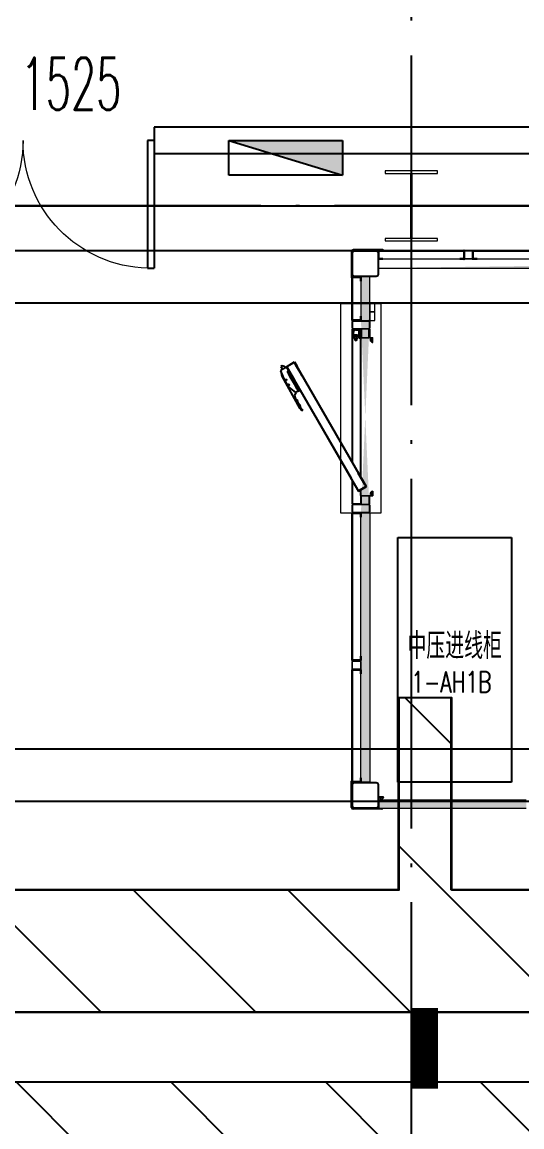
# Model space of a CAD drawing. Extents: x 758840 to 1108724, y -102573 to 143521.
# Drawn here: x 809508 to 812365, y 68672 to 74989 of the extents above; entities that cross this region are included whole.
import ezdxf
from ezdxf.xclip import XClip

# ---------------------------------------------------------------- set-up
doc = ezdxf.new("R2010")
doc.units = 0
doc.header["$LTSCALE"] = 1000
doc.header["$MEASUREMENT"] = 0
doc.linetypes.add('CENTER', pattern=[2, 1.25, -0.25, 0.25, -0.25])
doc.linetypes.add('DOTE', pattern=[2.42, 2, -0.2, 0.02, -0.2])
for name, color, linetype in [('02电气-设备', 255, 'Continuous'), ('02电气-设备基础', 252, 'Continuous'), ('DOOR_FIRE', 4, 'Continuous'), ('DOOR_FIRE_TEXT', 7, 'Continuous'), ('DOTE', 8, 'DOTE'), ('EQUIP_消火栓', 7, 'Continuous'), ('HATCH', 4, 'Continuous'), ('LWIRE', 1, 'Continuous'), ('WALL-MOVE', 6, 'Continuous'), ('电缆沟', 2, 'Continuous'), ('空调标注', 3, 'Continuous'), ('钢盖板', 6, 'Continuous')]:
    doc.layers.add(name, color=color, linetype=linetype)
doc.layers.add('细实线', color=3, linetype='Continuous', lineweight=5)
doc.layers.add('钢柱', color=51, linetype='Continuous', lineweight=13)
doc.styles.add('_TCH_WINDOW', font='SIMPLEX.shx', dxfattribs={"width": 0.8, "height": 3.5, "bigfont": 'GBCBIG.shx'})
doc.styles.get("Standard").update_dxf_attribs({"font": 'gbenor.shx', "bigfont": 'gbcbig.shx'})
doc.styles.add('电气文字', font='txtd.shx', dxfattribs={"width": 0.8, "height": 3.5, "bigfont": 'HZTXT.shx'})
pattern_1 = [(315, (-6392441.697, 4851832.686), (28.28427125, 28.28427125), [4.0142, -35.9858]), (315, (-6392462.887, 4851811.496), (28.28427125, 28.28427125), [4.0142, -35.9858]), (135, (-6392429.262, 4851806.734), (-28.28427125, -28.28427125), [4.0142, -35.9858]), (135, (-6392436.936, 4851799.06), (-28.28427125, -28.28427125), [4.0142, -35.9858]), (225, (-6392414.405, 4851812.5), (28.28427125, -28.28427125), [40.0194, 0.0194]), (180, (-6392423.72, 4851806.025), (-28.2842, 28.2842), [3.4144, -53.1542]), (161.56505, (-6392398.85, 4851834.31), (-28.284169758, 28.28429741), [2.244, -87.1988]), (161.56505, (-6392427.134, 4851806.025), (-28.284169758, 28.28429741), [2.244, -87.1988]), (198.43495, (-6392391.177, 4851835.73), (-28.28429741, 28.28416976), [4.488, -84.9548]), (198.43495, (-6392419.46, 4851807.444), (-28.28429741, 28.28416976), [4.488, -84.9548]), (108.43495, (-6392403.817, 4851837.857), (-28.28429741, 28.284169758), [21.3712, -68.0716]), (108.43495, (-6392432.101, 4851809.573), (-28.28429741, 28.284169758), [21.3712, -68.0716]), (161.56505, (-6392413.413, 4851860.97), (-28.284169758, 28.28429741), [2.244, -87.1988]), (161.56505, (-6392441.697, 4851832.686), (-28.284169758, 28.28429741), [2.244, -87.1988]), (180, (-6392443.826, 4851833.395), (-28.2842, 28.2842), [3.4144, -53.1542]), (198.43495, (-6392418.956, 4851861.68), (-28.28429741, 28.28416976), [4.488, -84.9548]), (198.43495, (-6392447.24, 4851833.395), (-28.28429741, 28.28416976), [4.488, -84.9548]), (90, (-6392463.597, 4851813.625), (-28.2842, 28.2842), [3.4144, -53.1542]), (108.43495, (-6392434.603, 4851839.78), (-28.28429741, 28.284169758), [2.244, -87.1988]), (108.43495, (-6392462.887, 4851811.496), (-28.28429741, 28.284169758), [2.244, -87.1988]), (71.56505, (-6392435.313, 4851845.323), (-28.28416976, 28.28429741), [4.488, -84.9548]), (71.56505, (-6392463.597, 4851817.04), (-28.28416976, 28.28429741), [4.488, -84.9548]), (161.56505, (-6392411.49, 4851830.184), (-28.284169758, 28.28429741), [21.3712, -68.0716]), (161.56505, (-6392439.774, 4851801.9), (-28.284169758, 28.28429741), [21.3712, -68.0716]), (90, (-6392436.226, 4851793.518), (-28.2842, 28.2842), [3.4144, -53.1542]), (108.43495, (-6392407.942, 4851825.216), (-28.28429741, 28.284169758), [2.244, -87.1988]), (108.43495, (-6392436.226, 4851796.932), (-28.28429741, 28.284169758), [2.244, -87.1988]), (71.56505, (-6392409.36, 4851817.544), (-28.28416976, 28.28429741), [4.488, -84.9548]), (71.56505, (-6392437.646, 4851789.26), (-28.28416976, 28.28429741), [4.488, -84.9548])]

# ---------------------------------------------------------------- blocks, each defined once
blk = doc.blocks.new('332525')
at = {"color": 0, "lineweight": 15}
for p, q in [((1935745.8, 679933.7), (1935745.8, 679960.7)), ((1935745.8, 679960.7), (1935748.8, 679960.7)), ((1935748.8, 679960.7), (1935748.8, 679930.7)), ((1935718.8, 679933.7), (1935745.8, 679933.7)), ((1935718.8, 679930.7), (1935718.8, 679933.7)), ((1935748.8, 679930.7), (1935718.8, 679930.7)), ((1935748.8, 679930.7), (1935745.8, 679930.7)), ((1935748.8, 679933.7), (1935748.8, 679930.7))]:
    blk.add_line(p, q, dxfattribs=at)
blk = doc.blocks.new('dfgfdgdf')
at = {"lineweight": 15}
h = blk.add_hatch(dxfattribs=at)
h.set_pattern_fill('ANSI35', color=2, scale=0.9)
h.set_pattern_definition([(45, (0, 0), (-4.041115254, 4.041115254), []), (45, (4.041, 0), (-4.041115254, 4.041115254), [7.14375, -1.42875, 0, -1.42875])])
h.paths.add_polyline_path([(1999348.3, 678429.3), (1999331.3, 678429.3, 1)])
blk.add_line((1999352.3, 678432.3), (1999327.3, 678432.3))
at = {"color": 0, "lineweight": 15}
for p, q in [((1999352.3, 678432.3), (1999327.3, 678432.3)), ((1999327.3, 678432.3), (1999327.3, 678429.3)), ((1999327.3, 678429.3), (1999352.3, 678429.3)), ((1999352.3, 678432.3), (1999352.3, 678429.3))]:
    blk.add_line(p, q, dxfattribs=at)
blk.add_arc((1999339.8, 678429.3), 8.49, 180, 360, dxfattribs=at)
blk = doc.blocks.new('BD4-PAL0101-LVPM-02')
at = {"ltscale": 5}
h = blk.add_hatch(dxfattribs=at)
h.set_pattern_fill('隔热材料01', color=8, scale=80, angle=45)
h.set_pattern_definition(pattern_1)
edge = h.paths.add_edge_path()
edge.add_line((1945353.1, 716073.1), (1945353.1, 716023.1))
edge.add_line((1945343.1, 716023.1), (1945343.1, 716073.1))
edge.add_line((1945123.1, 716073.1), (1944307.1, 716073.1))
edge.add_line((1944307.1, 716023.1), (1945123.1, 716023.1))
edge.add_line((1944207.1, 716073.1), (1942443.1, 716073.1))
edge.add_line((1942443.1, 716023.1), (1944207.1, 716023.1))
edge.add_line((1940793.1, 716073.1), (1935597.1, 716073.1))
edge.add_line((1935597.1, 716023.1), (1940793.1, 716023.1))
edge.add_line((1935497.1, 716073.1), (1931947.1, 716073.1))
edge.add_line((1931947.1, 716023.1), (1935497.1, 716023.1))
edge = h.paths.add_edge_path(flags=17)
edge.add_line((1935597.1, 716073.1), (1935597.1, 716023.1))
edge.add_line((1935497.1, 716023.1), (1935497.1, 716073.1))
edge.add_line((1940793.1, 716023.1), (1940793.1, 716073.1))
edge.add_line((1942443.1, 716073.1), (1942443.1, 716023.1))
edge.add_line((1945123.1, 716023.1), (1945123.1, 716073.1))
edge.add_line((1931947.1, 716073.1), (1931947.1, 716023.1))
h = blk.add_hatch(dxfattribs=at)
h.set_pattern_fill('隔热材料01', color=8, scale=80, angle=45)
h.set_pattern_definition(pattern_1)
edge = h.paths.add_edge_path()
edge.add_line((1931897.1, 715723.1), (1931897.1, 715973.1))
edge.add_line((1931847.1, 715973.1), (1931847.1, 715723.1))
edge.add_line((1931897.1, 714623.1), (1931897.1, 713083.1))
edge.add_line((1931847.1, 713083.1), (1931847.1, 714623.1))
h = blk.add_hatch(dxfattribs=at)
h.set_pattern_fill('隔热材料01', color=8, scale=80, angle=45)
h.set_pattern_definition(pattern_1)
h.paths.add_polyline_path([(1944777.6, 712983.1), (1944212.1, 712983.1), (1944212.1, 712933.1), (1944777.6, 712933.1)])
h.paths.add_polyline_path([(1945348.1, 712983.1), (1944782.6, 712983.1), (1944782.6, 712933.1), (1945348.1, 712933.1)])
h.paths.add_polyline_path([(1943209.6, 712933.1), (1944102.1, 712933.1), (1944102.1, 712983.1), (1943209.6, 712983.1)])
h.paths.add_polyline_path([(1942312.1, 712933.1), (1943204.6, 712933.1), (1943204.6, 712983.1), (1942312.1, 712983.1)])
h.paths.add_polyline_path([(1942202.1, 712983.1), (1941309.6, 712983.1), (1941309.6, 712933.1), (1942202.1, 712933.1)])
h.paths.add_polyline_path([(1941304.6, 712933.1), (1941304.6, 712983.1), (1940412.1, 712983.1), (1940412.1, 712933.1)])
h.paths.add_polyline_path([(1939209.6, 712933.1), (1940302.1, 712933.1), (1940302.1, 712983.1), (1939209.6, 712983.1)])
h.paths.add_polyline_path([(1939204.6, 712933.1), (1939204.6, 712983.1), (1938112.1, 712983.1), (1938112.1, 712933.1)])
h.paths.add_polyline_path([(1936804.6, 712933.1), (1938002.1, 712933.1), (1938002.1, 712983.1), (1936804.6, 712983.1)])
h.paths.add_polyline_path([(1936799.6, 712933.1), (1936799.6, 712983.1), (1935602.1, 712983.1), (1935602.1, 712933.1)])
h.paths.add_polyline_path([(1934199.6, 712933.1), (1935492.1, 712933.1), (1935492.1, 712983.1), (1934199.6, 712983.1)])
h.paths.add_polyline_path([(1934194.6, 712933.1), (1934194.6, 712983.1), (1932902.1, 712983.1), (1932902.1, 712933.1)])
h.paths.add_polyline_path([(1932792.1, 712933.1), (1931952.1, 712933.1), (1931952.1, 712983.1), (1932792.1, 712983.1)])
at = {"layer": 'HATCH'}
h = blk.add_hatch(dxfattribs=at)
h.set_pattern_fill('ANSI32', color=256, angle=60)
h.set_pattern_definition([(105, (1634038.448, -347626.289), (-9.200443495, -2.465251405), []), (105, (1634040.693, -347622.4), (-9.200443495, -2.465251405), [])])
h.paths.add_polyline_path([(1931467.6, 715483.1), (1931424.3, 715458.1), (1931468, 715382.4), (1931466.6, 715380.8), (1931421.6, 715458.8), (1931468.3, 715485.8), (1931483.3, 715459.9), (1931481.6, 715458.9), (1931474.6, 715471)])
h = blk.add_hatch(dxfattribs=at)
h.set_pattern_fill('ISO02W100', color=256, scale=0.5, angle=150)
h.set_pattern_definition([(150, (1634038.4478, -347626.2885), (-1.25, -2.1650635095), [6, -1.5])])
h.paths.add_polyline_path([(1931474.6, 715471), (1931481.6, 715458.9), (1931511.6, 715406.8), (1931510.8, 715406.3), (1931473.7, 715470.5)])
h = blk.add_hatch(dxfattribs=at)
h.set_pattern_fill('ANSI32', color=256)
h.set_pattern_definition([(45, (-1083125.269, -267631.123), (-6.73519209, 6.73519209), []), (45, (-1083120.779, -267631.123), (-6.73519209, 6.73519209), [])])
h.paths.add_polyline_path([(1931876.4, 714774.4), (1931833.1, 714749.4), (1931789.4, 714825.1), (1931787.4, 714824.7), (1931832.4, 714746.7), (1931879.2, 714773.7), (1931864.2, 714799.7), (1931862.4, 714798.7), (1931869.4, 714786.5)])
h = blk.add_hatch(dxfattribs=at)
h.set_pattern_fill('ISO02W100', color=256, scale=0.5, angle=90)
h.set_pattern_definition([(90, (-1083125.269, -267631.1233), (-2.5, 2e-16), [6, -1.5])])
h.paths.add_polyline_path([(1931869.4, 714786.5), (1931862.4, 714798.7), (1931832.4, 714850.7), (1931831.5, 714850.2), (1931868.6, 714786)])
at = {"linetype": 'ByBlock', "lineweight": 15}
for p, q in [((1931792.1, 716118.1, 0), (1931792.1, 715969.1, 0)), ((1931797.1, 716116.1, 0), (1931792.1, 716116.1, 0)), ((1931973.1, 716128.1, 0), (1931802.1, 716128.1, 0)), ((1931804.1, 716123.1, 0), (1931976.1, 716123.1, 0)), ((1931973.1, 716123.1, 0), (1931973.1, 716128.1, 0)), ((1931797.1, 715969.1, 0), (1931792.1, 715969.1, 0)), ((1931795.1, 715966.1, 0), (1931797.1, 715966.1, 0)), ((1931897.1, 714623.1, 0), (1931797.1, 714623.1, 0)), ((1931792.1, 712938.1, 0), (1931792.1, 713089.1, 0)), ((1931797.1, 713089.1, 0), (1931792.1, 713089.1, 0)), ((1931795.1, 713092.1, 0), (1931797.1, 713092.1, 0)), ((1931797.1, 712940.1, 0), (1931792.1, 712940.1, 0)), ((1931804.1, 712933.1, 0), (1931804.1, 712928.1, 0)), ((1931952.1, 712983.1, 0), (1932792.1, 712983.1, 0)), ((1931952.1, 712933.1, 0), (1931952.1, 712983.1, 0)), ((1932792.1, 712933.1, 0), (1931952.1, 712933.1, 0)), ((1931967.1, 712933.1, 0), (1931967.1, 712928.1, 0)), ((1931967.1, 712928.1, 0), (1931802.1, 712928.1, 0))]:
    blk.add_line(p, q, dxfattribs=at)
at = {"linetype": 'Continuous', "lineweight": 25}
for p, q in [((1931947.1, 716120.9, 0), (1931947.1, 716075.3, 0)), ((1931947.1, 716075.3, 0), (1931947.1, 716120.9, 0)), ((1931949.1, 716075.3, 0), (1931949.1, 716120.9, 0)), ((1931949.3, 716123.1, 0), (1932434.9, 716123.1, 0)), ((1931949.3, 716121.1, 0), (1932434.9, 716121.1, 0)), ((1932435.1, 716120.9, 0), (1932435.1, 716075.3, 0)), ((1932437.1, 716120.9, 0), (1932437.1, 716075.3, 0)), ((1932487.1, 716120.9, 0), (1932487.1, 716075.3, 0)), ((1932487.1, 716075.3, 0), (1932487.1, 716120.9, 0)), ((1932489.1, 716075.3, 0), (1932489.1, 716120.9, 0)), ((1932489.3, 716123.1, 0), (1932944.9, 716123.1, 0)), ((1932489.3, 716121.1, 0), (1932944.9, 716121.1, 0)), ((1931972.1, 716075.1, 0), (1931949.3, 716075.1, 0)), ((1931972.1, 716073.1, 0), (1931949.3, 716073.1, 0)), ((1931972.1, 716075.1, 0), (1931972.1, 716073.1, 0)), ((1932434.9, 716075.1, 0), (1932412.1, 716075.1, 0)), ((1932412.1, 716075.1, 0), (1932412.1, 716073.1, 0)), ((1932434.9, 716073.1, 0), (1932412.1, 716073.1, 0)), ((1932512.1, 716075.1, 0), (1932489.3, 716075.1, 0)), ((1932512.1, 716073.1, 0), (1932489.3, 716073.1, 0)), ((1932512.1, 716075.1, 0), (1932512.1, 716073.1, 0)), ((1931797.1, 715725.3, 0), (1931797.1, 715970.9, 0)), ((1931799.1, 715725.3, 0), (1931799.1, 715970.9, 0)), ((1931799.3, 715973.1, 0), (1931844.9, 715973.1, 0)), ((1931799.3, 715971.1, 0), (1931844.9, 715971.1, 0)), ((1931845.1, 715970.9, 0), (1931845.1, 715948.1, 0)), ((1931847.1, 715970.9, 0), (1931847.1, 715948.1, 0)), ((1931845.1, 715948.1, 0), (1931847.1, 715948.1, 0)), ((1931844.9, 715725.1, 0), (1931799.3, 715725.1, 0)), ((1931799.3, 715723.1, 0), (1931844.9, 715723.1, 0)), ((1931844.9, 715723.1, 0), (1931799.3, 715723.1, 0)), ((1931845.1, 715748.1, 0), (1931847.1, 715748.1, 0)), ((1931845.1, 715748.1, 0), (1931845.1, 715725.3, 0)), ((1931847.1, 715748.1, 0), (1931847.1, 715725.3, 0)), ((1931388.9, 715460.5, 0), (1931398.3, 715444.3, 0)), ((1931421.6, 715458.8, 0), (1931415.2, 715454.9, 0)), ((1931421.6, 715458.8, 0), (1931422, 715458, 0)), ((1931422, 715458, 0), (1931422.1, 715458, 0)), ((1931435.7, 715434.4, 0), (1931422.1, 715458, 0)), ((1931407.6, 715389.5, 0), (1931388.8, 715434.4, 0)), ((1931390.3, 715439.3, 0), (1931398.3, 715444.3, 0)), ((1931395.1, 715411.9, 0), (1931393, 715424.3, 0)), ((1931497.3, 715222, 0), (1931397.2, 715405.5, 0)), ((1931398.8, 715402.6, 0), (1931398.6, 715402.5, 0)), ((1931432.8, 715419.3, 0), (1931427.7, 715428.3, 0)), ((1931427.9, 715429.9, 0), (1931435.7, 715434.4, 0)), ((1931434.4, 715416.6, 0), (1931432.8, 715419.3, 0)), ((1931443.2, 715401.3, 0), (1931434.4, 715416.6, 0)), ((1931435.7, 715434.4, 0), (1931441.1, 715425, 0)), ((1931441.1, 715425, 0), (1931443, 715421.6, 0)), ((1931443, 715421.6, 0), (1931452.4, 715405.4, 0)), ((1931469.2, 715356.2, 0), (1931443.2, 715401.3, 0)), ((1931444.6, 715400.9, 0), (1931452.4, 715405.4, 0)), ((1931452.4, 715405.4, 0), (1931477.4, 715362.1, 0)), ((1931407, 715387.2, 0), (1931407.2, 715387.3, 0)), ((1931431.4, 715347.7, 0), (1931409.3, 715386.1, 0)), ((1931475.9, 715312.1, 0), (1931436.7, 715341.8, 0)), ((1931483, 715332.3, 0), (1931469.2, 715356.2, 0)), ((1931469.6, 715357.6, 0), (1931477.4, 715362.1, 0)), ((1931477.4, 715362.1, 0), (1931491.7, 715337.3, 0)), ((1931484.6, 715329.7, 0), (1931483, 715332.3, 0)), ((1931491.7, 715337.3, 0), (1931493.6, 715334, 0)), ((1931493.6, 715334, 0), (1931499.1, 715324.4, 0)), ((1931474.1, 715309.7, 0), (1931467.6, 715295.6, 0)), ((1931471.1, 715289.2, 0), (1931467.6, 715295.6, 0)), ((1931474, 715312.4, 0), (1931472.9, 715314.4, 0)), ((1931490.6, 715319.9, 0), (1931476.9, 715312.6, 0)), ((1931489.8, 715320.6, 0), (1931484.6, 715329.7, 0)), ((1931491.4, 715319.9, 0), (1931499.1, 715324.4, 0)), ((1931506.4, 715212.6, 0), (1931512.7, 715208.9, 0)), ((1931510.9, 715214.8, 0), (1931515.5, 715210.4, 0)), ((1931512.7, 715208.9, 0), (1931515.5, 715210.4, 0)), ((1931797.1, 713780.3, 0), (1931797.1, 714620.9, 0)), ((1931799.1, 713780.3, 0), (1931799.1, 714620.9, 0)), ((1931799.3, 714623.1, 0), (1931844.9, 714623.1, 0)), ((1931799.3, 714621.1, 0), (1931844.9, 714621.1, 0)), ((1931845.1, 714620.9, 0), (1931845.1, 714598.1, 0)), ((1931845.1, 714598.1, 0), (1931847.1, 714598.1, 0)), ((1931847.1, 714620.9, 0), (1931847.1, 714598.1, 0)), ((1931844.9, 713780.1, 0), (1931799.3, 713780.1, 0)), ((1931799.3, 713778.1, 0), (1931844.9, 713778.1, 0)), ((1931844.9, 713778.1, 0), (1931799.3, 713778.1, 0)), ((1931845.1, 713803.1, 0), (1931847.1, 713803.1, 0)), ((1931845.1, 713803.1, 0), (1931845.1, 713780.3, 0)), ((1931847.1, 713803.1, 0), (1931847.1, 713780.3, 0)), ((1931797.1, 713085.3, 0), (1931797.1, 713725.9, 0)), ((1931799.1, 713085.3, 0), (1931799.1, 713725.9, 0)), ((1931799.3, 713728.1, 0), (1931844.9, 713728.1, 0)), ((1931799.3, 713726.1, 0), (1931844.9, 713726.1, 0)), ((1931845.1, 713725.9, 0), (1931845.1, 713703.1, 0)), ((1931845.1, 713703.1, 0), (1931847.1, 713703.1, 0)), ((1931847.1, 713725.9, 0), (1931847.1, 713703.1, 0)), ((1931844.9, 713085.1, 0), (1931799.3, 713085.1, 0)), ((1931799.3, 713083.1, 0), (1931844.9, 713083.1, 0)), ((1931844.9, 713083.1, 0), (1931799.3, 713083.1, 0)), ((1931845.1, 713108.1, 0), (1931847.1, 713108.1, 0)), ((1931845.1, 713108.1, 0), (1931845.1, 713085.3, 0)), ((1931847.1, 713108.1, 0), (1931847.1, 713085.3, 0))]:
    blk.add_line(p, q, dxfattribs=at)
at = {"lineweight": 15}
for p, q in [((1935497.1, 716073.1, 0), (1931947.1, 716073.1, 0)), ((1931947.1, 716073.1, 0), (1931947.1, 716023.1, 0)), ((1931897.1, 715973.1, 0), (1931847.1, 715973.1, 0)), ((1931847.1, 715973.1, 0), (1931847.1, 715723.1, 0)), ((1931897.1, 715723.1, 0), (1931897.1, 715973.1, 0)), ((1931947.1, 716023.1, 0), (1935497.1, 716023.1, 0)), ((1931963.3, 715817.7, 0), (1931730.8, 715817.7, 0)), ((1931730.8, 715817.7, 0), (1931730.8, 714623.1, 0)), ((1931963.3, 714623.1, 0), (1931963.3, 715817.7, 0)), ((1931847.1, 715723.1, 0), (1931897.1, 715723.1, 0)), ((1931847, 715673.1, 0), (1931847, 715623.1, 0)), ((1931850, 715673.1, 0), (1931850, 715626.1, 0)), ((1931847, 715623.1, 0), (1931912, 715623.1, 0)), ((1931850, 715626.1, 0), (1931915, 715626.1, 0)), ((1931912, 715623.1, 0), (1931912, 715598.1, 0)), ((1931912, 715598.1, 0), (1931915, 715598.1, 0)), ((1931915, 715598.1, 0), (1931915, 715626.1, 0)), ((1931847, 714673.1, 0), (1931847, 714723.1, 0)), ((1931847, 714723.1, 0), (1931912, 714723.1, 0)), ((1931850, 714673.1, 0), (1931850, 714720.1, 0)), ((1931850, 714720.1, 0), (1931915, 714720.1, 0)), ((1931912, 714723.1, 0), (1931912, 714748.1, 0)), ((1931912, 714748.1, 0), (1931915, 714748.1, 0)), ((1931915, 714748.1, 0), (1931915, 714720.1, 0)), ((1931730.8, 714623.1, 0), (1931963.3, 714623.1, 0)), ((1931847.1, 713083.1, 0), (1931847.1, 714623.1, 0)), ((1931847.1, 714623.1, 0), (1931897.1, 714623.1, 0)), ((1931897.1, 714623.1, 0), (1931897.1, 713083.1, 0)), ((1931797.1, 712940.1, 0), (1931797.1, 713092.1, 0)), ((1931897.1, 713083.1, 0), (1931847.1, 713083.1, 0)), ((1931947.1, 712996.6, 0), (1931974.1, 712996.6, 0)), ((1931974.1, 712996.6, 0), (1931947.1, 712996.6, 0)), ((1931947.1, 712996.6, 0), (1931947.1, 712993.6, 0)), ((1931947.1, 712993.6, 0), (1931977.1, 712993.6, 0)), ((1931977.1, 712993.6, 0), (1931977.1, 712996.6, 0))]:
    blk.add_line(p, q, dxfattribs=at)
at = {"lineweight": -3}
for p, q in [((1931847, 715673.1, 0), (1931797, 715673.1, 0)), ((1931797, 715673.1, 0), (1931797, 714912, 0)), ((1931847, 714823.4, 0), (1931847, 715623.1, 0)), ((1931797, 714808, 0), (1931797, 714673.1, 0)), ((1931847, 714723.1, 0), (1931847, 714755.1, 0)), ((1931847, 714673.1, 0), (1931797.1, 714673.1, 0))]:
    blk.add_line(p, q, dxfattribs=at)
at = {"linetype": 'Continuous'}
for p, q in [((1931803.5, 715639.6, 0), (1931803.5, 715656.1, 0)), ((1931803.5, 715656.1, 0), (1931804, 715656.1, 0)), ((1931804, 715639.6, 0), (1931804, 715656.1, 0)), ((1931817.5, 715670.1, 0), (1931817.5, 715669.6, 0)), ((1931817.5, 715670.1, 0), (1931847, 715670.1, 0)), ((1931817.5, 715669.6, 0), (1931837.5, 715669.6, 0)), ((1931837, 715670.1, 0), (1931837, 715634.8, 0)), ((1931837.5, 715623.6, 0), (1931837.5, 715669.5, 0)), ((1931838, 715670.1, 0), (1931838, 715669.9, 0)), ((1931838, 715669.9, 0), (1931847, 715669.9, 0)), ((1931838, 715623.1, 0), (1931838, 715669.8, 0)), ((1931847, 715623.1, 0), (1931847, 715670.1, 0)), ((1931803.5, 715639.6, 0), (1931804, 715639.6, 0)), ((1931804, 715639.1, 0), (1931804, 715639.6, 0)), ((1931805.1, 715639.1, 0), (1931805.1, 715632.2, 0)), ((1931837.4, 715632.2, 0), (1931805.1, 715632.2, 0)), ((1931805.6, 715632.5, 0), (1931805.6, 715639.1, 0)), ((1931829.9, 715632.7, 0), (1931813.3, 715632.7, 0)), ((1931816.3, 715612.7, 0), (1931816, 715612.3, 0)), ((1931821.7, 715615.7, 0), (1931821.7, 715632.2, 0)), ((1931821.7, 715615.7, 0), (1931822.2, 715615.7, 0)), ((1931822.2, 715615.7, 0), (1931822.2, 715632.7, 0)), ((1931832.3, 715637.8, 0), (1931832.2, 715637.3, 0)), ((1931837.5, 715634.8, 0), (1931837, 715634.8, 0)), ((1931838, 715639.4, 0), (1931847, 715639.4, 0)), ((1931847, 715623.1, 0), (1931838, 715623.1, 0))]:
    blk.add_line(p, q, dxfattribs=at)
for p, q in [((1931848.5, 715673.1, 0), (1931847, 715673.1, 0)), ((1931421.6, 715458.8, 0), (1931468.3, 715485.8, 0)), ((1931466.6, 715380.8, 0), (1931421.6, 715458.8, 0)), ((1931499.1, 715324.4, 0), (1931421.6, 715458.8, 0)), ((1931467.6, 715483.1, 0), (1931424.3, 715458.1, 0)), ((1931424.3, 715458.1, 0), (1931468, 715382.4, 0)), ((1931481.6, 715458.9, 0), (1931467.6, 715483.1, 0)), ((1931468.3, 715485.8, 0), (1931483.3, 715459.9, 0)), ((1931836.1, 714844.2, 0), (1931474.6, 715471, 0)), ((1931483.3, 715459.9, 0), (1931481.6, 715458.9, 0)), ((1931510.8, 715406.3, 0), (1931511.6, 715406.8, 0)), ((1931510.8, 715406.3, 0), (1931835.3, 714843.7, 0)), ((1931466.6, 715380.8, 0), (1931468, 715382.4, 0)), ((1931466.6, 715380.8, 0), (1931791.1, 714818.2, 0)), ((1931792.8, 714819.2, 0), (1931468, 715382.4, 0)), ((1931787.4, 714824.7, 0), (1931789.4, 714825.1, 0)), ((1931787.4, 714824.7, 0), (1931789.4, 714825.1, 0)), ((1931787.4, 714824.7, 0), (1931832.4, 714746.7, 0)), ((1931833.1, 714749.4, 0), (1931789.4, 714825.1, 0)), ((1931831.5, 714850.2, 0), (1931832.4, 714850.7, 0)), ((1931831.5, 714850.2, 0), (1931832.4, 714850.7, 0)), ((1931832.4, 714746.7, 0), (1931879.2, 714773.7, 0)), ((1931876.4, 714774.4, 0), (1931833.1, 714749.4, 0)), ((1931864.2, 714799.7, 0), (1931862.4, 714798.7, 0)), ((1931862.4, 714798.7, 0), (1931876.4, 714774.4, 0)), ((1931879.2, 714773.7, 0), (1931864.2, 714799.7, 0)), ((1931850, 714673.1, 0), (1931847, 714673.1, 0))]:
    blk.add_line(p, q)
at = {"linetype": 'Continuous', "lineweight": 15}
for p, q in [((1931874.6, 714622.6, 0), (1931874.6, 714622.6, 0)), ((1931896.8, 714577.7, 0), (1931896.8, 714577.7, 0)), ((1931848.2, 713764.1, 0), (1931848.2, 713764.1, 0)), ((1932764.2, 712934.2, 0), (1932764.2, 712934.2, 0))]:
    blk.add_line(p, q, dxfattribs=at)
at = {"lineweight": 15, "elevation": 0}
for points in [[(1931927.1, 715823.1), (1931897.1, 715823.1), (1931897.1, 715773.1), (1931927.1, 715773.1)], [(1931927.1, 715773.1), (1931897.1, 715773.1), (1931897.1, 715723.1), (1931927.1, 715723.1)]]:
    blk.add_lwpolyline(points, close=True, dxfattribs=at)
at = {"elevation": 0}
for points in [[(1931897, 715673.1), (1931897, 715626.1), (1931894.3, 715626.1), (1931894.3, 715673.1)], [(1931897, 714673.1), (1931897, 714720.1), (1931894.3, 714720.1), (1931894.3, 714673.1)]]:
    blk.add_lwpolyline(points, close=True, dxfattribs=at)
at = {"linetype": 'Continuous', "lineweight": 25, "elevation": 0, "flags": 128}
for points in [[(1931398.3, 715444.3), (1931398.4, 715444.4), (1931398.7, 715444.5), (1931399.2, 715444.8), (1931399.9, 715445.2), (1931400.8, 715445.7), (1931401.8, 715446.3), (1931403.1, 715447), (1931404.4, 715447.9), (1931406, 715448.7), (1931407.7, 715449.7), (1931409.5, 715450.8), (1931411.4, 715451.9), (1931413.4, 715453), (1931415.5, 715454.2), (1931417.6, 715455.5), (1931419.8, 715456.7), (1931422, 715458)], [(1931407, 715387.2), (1931406.9, 715387.3), (1931406.8, 715387.6), (1931406.5, 715388.1), (1931406.1, 715388.8), (1931405.6, 715389.6), (1931405.1, 715390.6), (1931404.5, 715391.8), (1931403.8, 715393), (1931403.1, 715394.2), (1931402.4, 715395.5), (1931401.8, 715396.7), (1931401.1, 715397.9), (1931400.5, 715399), (1931399.9, 715400), (1931399.5, 715400.9), (1931399.1, 715401.6), (1931398.8, 715402.1), (1931398.7, 715402.4), (1931398.6, 715402.5), (1931398.6, 715402.5)], [(1931476.9, 715312.6), (1931476.7, 715312.5), (1931476.5, 715312.4), (1931476.4, 715312.3), (1931476.2, 715312.2), (1931476.1, 715312.2), (1931476, 715312.1), (1931476, 715312.1), (1931475.9, 715312.1)]]:
    blk.add_lwpolyline(points, dxfattribs=at)
at = {"elevation": 0}
for points in [[(1931511.6, 715406.8), (1931474.6, 715471), (1931473.7, 715470.5), (1931510.8, 715406.3)], [(1931832.4, 714850.7), (1931869.4, 714786.5), (1931868.6, 714786), (1931831.5, 714850.2)]]:
    blk.add_lwpolyline(points, dxfattribs=at)
at = {"linetype": 'Continuous'}
for radius in [3.25, 1.75]:
    blk.add_circle((1931818.1, 715615.7, 0), radius, dxfattribs=at)
blk.add_circle((1931824.6, 715621.4, 0), 1.99)
at = {"linetype": 'Continuous', "lineweight": 25}
for centre in [(1931419.2, 715383.6, 0), (1931435.2, 715355.9, 0)]:
    blk.add_circle(centre, 3, dxfattribs=at)
at = {"linetype": 'ByBlock', "lineweight": 15}
for centre, radius, start, end in [((1931802.1, 716118.1, 0), 10, 90, 180), ((1931804.1, 716116.1, 0), 7, 90, 180), ((1931973.1, 716125.1, 0), 3, 0, 90), ((1931795.1, 715969.1, 0), 3, 180, 270), ((1931795.1, 713089.1, 0), 3, 90, 180), ((1931802.1, 712938.1, 0), 10, 180, 270), ((1931804.1, 712940.1, 0), 7, 180, 270), ((1931967.1, 712931.1, 0), 3, 270, 0)]:
    blk.add_arc(centre, radius, start, end, dxfattribs=at)
at = {"linetype": 'Continuous', "lineweight": 25}
for centre, radius, start, end in [((1931949.3, 716120.9, 0), 2.2, 90, 180), ((1931949.3, 716120.9, 0), 0.2, 90, 180), ((1932434.9, 716120.9, 0), 2.2, 0, 90), ((1932434.9, 716120.9, 0), 0.2, 0, 90), ((1932489.3, 716120.9, 0), 2.2, 90, 180), ((1932489.3, 716120.9, 0), 0.2, 90, 180), ((1931949.3, 716075.3, 0), 2.2, 180, 270), ((1931949.3, 716075.3, 0), 0.2, 180, 270), ((1932434.9, 716075.3, 0), 0.2, 270, 0), ((1932434.9, 716075.3, 0), 2.2, 270, 0), ((1932489.3, 716075.3, 0), 2.2, 180, 270), ((1932489.3, 716075.3, 0), 0.2, 180, 270), ((1931799.3, 715970.9, 0), 2.2, 90, 180), ((1931799.3, 715970.9, 0), 0.2, 90, 180), ((1931844.9, 715970.9, 0), 2.2, 0, 90), ((1931844.9, 715970.9, 0), 0.2, 0, 90), ((1931799.3, 715725.3, 0), 2.2, 180, 270), ((1931799.3, 715725.3, 0), 0.2, 180, 270), ((1931844.9, 715725.3, 0), 0.2, 270, 0), ((1931844.9, 715725.3, 0), 2.2, 270, 0), ((1931398.9, 715443.2, 0), 20, 35.6951, 119.99992), ((1931392.5, 715435.9, 0), 4, 121.99992, 202.74673), ((1931414.9, 715414.9, 0), 20, 188.51124, 190.41121), ((1931444.1, 715401.8, 0), 1, 209.99352, 299.99352), ((1931435.3, 715401.1, 0), 30, 202.74673, 209.99992), ((1931448.7, 715357.7, 0), 20, 209.99992, 232.89251), ((1931470.1, 715356.7, 0), 1, 119.99352, 209.99352), ((1931471.4, 715310.9, 0), 3, 335.36598, 28.15258), ((1931519.2, 715234.1, 0), 25, 224.87653, 239.29804), ((1931799.3, 714620.9, 0), 2.2, 90, 180), ((1931799.3, 714620.9, 0), 0.2, 90, 180), ((1931844.9, 714620.9, 0), 2.2, 0, 90), ((1931844.9, 714620.9, 0), 0.2, 0, 90), ((1931799.3, 713780.3, 0), 2.2, 180, 270), ((1931799.3, 713780.3, 0), 0.2, 180, 270), ((1931844.9, 713780.3, 0), 0.2, 270, 0), ((1931844.9, 713780.3, 0), 2.2, 270, 0), ((1931799.3, 713725.9, 0), 2.2, 90, 180), ((1931799.3, 713725.9, 0), 0.2, 90, 180), ((1931844.9, 713725.9, 0), 2.2, 0, 90), ((1931844.9, 713725.9, 0), 0.2, 0, 90), ((1931799.3, 713085.3, 0), 2.2, 180, 270), ((1931799.3, 713085.3, 0), 0.2, 180, 270), ((1931844.9, 713085.3, 0), 0.2, 270, 0), ((1931844.9, 713085.3, 0), 2.2, 270, 0)]:
    blk.add_arc(centre, radius, start, end, dxfattribs=at)
at = {"linetype": 'Continuous'}
for centre, radius, start, end in [((1931817.5, 715656.1, 0), 14, 90, 180), ((1931817.5, 715656.1, 0), 13.5, 90, 180), ((1931838, 715669.6, 0), 0.5, 90.03074, 180.03071), ((1931831, 715669.5, 0), 6.52, 359.99979, 0.71015), ((1931834.7, 715669.8, 0), 3.26, 359.99891, 1.41956), ((1931804, 715639.6, 0), 0.5, 180, 269.87702), ((1931803.5, 715406.7, 0), 232.9, 82.89734, 89.87702), ((1931803.5, 715406.7, 0), 232.4, 82.89734, 89.87702), ((1931828.7, 715632.2, 0), 23.6, 180, 237.6083), ((1931828.7, 715632.2, 0), 23.1, 180, 237.6083), ((1931818.1, 715615.7, 0), 6.5, 177.52729, 50.76672), ((1931818.1, 715615.7, 0), 6, 181.7783, 46.78963), ((1931818.2, 715615.7, 0), 4, 237.6083, 0), ((1931818.2, 715615.7, 0), 3.5, 237.6083, 0), ((1931831.5, 715631.4, 0), 6, 0, 82.89734), ((1931831.5, 715631.4, 0), 6.5, 32.20637, 82.89734), ((1931825.2, 715631.3, 0), 12.3, 6.63903, 8.07827), ((1931825.5, 715631.3, 0), 12, 6.1504, 6.63383), ((1931838, 715623.6, 0), 0.5, 180, 270)]:
    blk.add_arc(centre, radius, start, end, dxfattribs=at)
at = {"lineweight": 15}
blk.add_arc((1931963.6, 712993.6, 0), 8.49, 180, 0, dxfattribs=at)
at = {"linetype": 'Continuous', "lineweight": 25}
for centre, major_axis, ratio, start_param, end_param in [((1931428.5, 715428.8, 0), (-0.65, 1.12), 0.770402, 0, 1.570796), ((1931490.7, 715321.1, 0), (-0.65, 1.13), 0.766044, 1.570796, 2.407056), ((1931490.7, 715321.1, 0), (-0.65, 1.13), 0.766044, 2.407056, 3.141593)]:
    blk.add_ellipse(centre, major_axis=major_axis, ratio=ratio, start_param=start_param, end_param=end_param, dxfattribs=at)
at = {"linetype": 'Continuous'}
for points, knots in [([(1931837.5, 715669.6, 0), (1931837.5, 715669.7, 0), (1931837.6, 715669.8, 0), (1931837.7, 715669.8, 0), (1931837.8, 715669.8, 0), (1931837.9, 715669.9, 0), (1931838, 715669.9, 0)], [0, 0, 0, 0, 0.389192, 0.527509, 0.678026, 1, 1, 1, 1]), ([(1931837.5, 715669.5, 0), (1931837.5, 715669.5, 0), (1931837.5, 715669.6, 0), (1931837.5, 715669.6, 0), (1931837.6, 715669.7, 0), (1931837.7, 715669.7, 0), (1931837.8, 715669.8, 0), (1931837.9, 715669.8, 0), (1931838, 715669.8, 0)], [0, 0, 0, 0, 0.080311, 0.16989, 0.274034, 0.394487, 0.679099, 1, 1, 1, 1]), ([(1931813.3, 715632.7, 0), (1931813.3, 715632.7, 0), (1931813.2, 715632.7, 0), (1931813.1, 715632.7, 0), (1931813, 715632.7, 0), (1931813, 715632.7, 0), (1931812.9, 715632.7, 0), (1931812.8, 715632.7, 0), (1931812.8, 715632.7, 0), (1931812.8, 715632.7, 0), (1931812.8, 715632.7, 0), (1931812.8, 715632.7, 0)], [0, 0, 0, 0, 0.193349, 0.37967, 0.551242, 0.701751, 0.82558, 0.91801, 0.975918, 0.991706, 1, 1, 1, 1]), ([(1931813.3, 715632.5, 0), (1931813.2, 715632.5, 0), (1931813.1, 715632.5, 0), (1931813, 715632.4, 0), (1931812.9, 715632.4, 0), (1931812.8, 715632.3, 0), (1931812.8, 715632.3, 0), (1931812.8, 715632.3, 0), (1931812.8, 715632.2, 0)], [0, 0, 0, 0, 0.318418, 0.601539, 0.722113, 0.826859, 0.917754, 1, 1, 1, 1]), ([(1931813.3, 715632.2, 0), (1931813.3, 715632.2, 0), (1931813.3, 715632.2, 0), (1931813.3, 715632.2, 0), (1931813.3, 715632.2, 0), (1931813.3, 715632.3, 0), (1931813.3, 715632.3, 0), (1931813.3, 715632.3, 0), (1931813.3, 715632.3, 0), (1931813.3, 715632.4, 0), (1931813.3, 715632.5, 0), (1931813.3, 715632.5, 0)], [0, 0, 0, 0, 0.004306, 0.017161, 0.038493, 0.068226, 0.152399, 0.268094, 0.413401, 0.585904, 1, 1, 1, 1]), ([(1931837, 715634.8, 0), (1931837, 715634.7, 0), (1931837.2, 715634.1, 0), (1931837.3, 715633.5, 0), (1931837.4, 715633, 0)], [0, 0, 0, 0, 0.25148, 1, 1, 1, 1]), ([(1931837.5, 715639.2, 0), (1931837.5, 715639.2, 0), (1931837.5, 715639.2, 0), (1931837.5, 715639.3, 0), (1931837.6, 715639.3, 0), (1931837.7, 715639.4, 0), (1931837.8, 715639.4, 0), (1931837.9, 715639.4, 0), (1931838, 715639.4, 0)], [0, 0, 0, 0, 0.080311, 0.16989, 0.274034, 0.394487, 0.679099, 1, 1, 1, 1])]:
    blk.add_open_spline(points, degree=3, knots=knots, dxfattribs=at)
at = {"linetype": 'Continuous', "lineweight": 25}
for points, knots in [([(1931397.2, 715405.5, 0), (1931397.2, 715405.5, 0), (1931397.2, 715405.5, 0), (1931397.2, 715405.5, 0), (1931397.2, 715405.5, 0), (1931397.2, 715405.5, 0), (1931397.1, 715405.7, 0), (1931396.7, 715406.4, 0), (1931396.2, 715407.7, 0), (1931395.6, 715409.4, 0), (1931395.3, 715410.7, 0), (1931395.2, 715411.3, 0)], [0, 0, 0, 0, 0.000472, 0.001102, 0.002314, 0.007063, 0.025853, 0.100787, 0.400751, 0.698075, 1, 1, 1, 1]), ([(1931479.7, 715271.4, 0), (1931478.9, 715272, 0), (1931477.4, 715273.1, 0), (1931475.5, 715275.2, 0), (1931474.1, 715277.8, 0), (1931473.2, 715280.5, 0), (1931472.6, 715283.4, 0), (1931472, 715286.3, 0), (1931471.4, 715288.2, 0), (1931471.1, 715289.2, 0)], [0, 0, 0, 0, 0.139985, 0.280152, 0.420261, 0.56011, 0.706673, 0.853191, 1, 1, 1, 1]), ([(1931479.7, 715271.4, 0), (1931480.1, 715271, 0), (1931480.8, 715270.5, 0), (1931481.4, 715269.8, 0), (1931481.6, 715269.4, 0), (1931481.8, 715269.2, 0), (1931481.9, 715269, 0), (1931481.9, 715268.9, 0), (1931482, 715268.8, 0), (1931482, 715268.8, 0), (1931482, 715268.8, 0), (1931482, 715268.7, 0), (1931482, 715268.7, 0), (1931482, 715268.7, 0), (1931482, 715268.7, 0)], [0, 0, 0, 0, 0.481251, 0.653153, 0.771122, 0.850158, 0.902214, 0.93624, 0.958507, 0.973197, 0.986566, 0.992393, 0.997095, 1, 1, 1, 1]), ([(1931482, 715268.7, 0), (1931482, 715268.7, 0), (1931482.5, 715267.7, 0), (1931483.3, 715265.4, 0), (1931484.1, 715261.7, 0), (1931484.8, 715258.5, 0), (1931485.7, 715255.7, 0), (1931486.5, 715253.9, 0), (1931487.6, 715252.2, 0), (1931489.1, 715250.3, 0), (1931491.4, 715247.8, 0), (1931494.2, 715245, 0), (1931495.8, 715242.8, 0), (1931496.4, 715241.8, 0)], [0, 0, 0, 0, 0.000002, 0.113086, 0.227962, 0.36482, 0.434206, 0.503485, 0.562184, 0.620942, 0.741073, 0.888612, 1, 1, 1, 1]), ([(1931496.4, 715241.8, 0), (1931496.4, 715241.8, 0), (1931496.4, 715241.8, 0), (1931496.4, 715241.8, 0), (1931496.5, 715241.8, 0), (1931496.6, 715241.5, 0), (1931496.9, 715240.9, 0), (1931497.2, 715240.3, 0), (1931497.4, 715240.1, 0)], [0, 0, 0, 0, 0.010373, 0.023976, 0.049157, 0.137104, 0.561008, 1, 1, 1, 1]), ([(1931501.5, 715216.4, 0), (1931501, 715216.9, 0), (1931500.2, 715217.8, 0), (1931499.2, 715219.1, 0), (1931498.5, 715220, 0), (1931498.1, 715220.6, 0), (1931497.8, 715221.1, 0), (1931497.7, 715221.4, 0), (1931497.5, 715221.6, 0), (1931497.5, 715221.7, 0), (1931497.4, 715221.8, 0), (1931497.4, 715221.9, 0), (1931497.4, 715221.9, 0), (1931497.3, 715221.9, 0), (1931497.3, 715221.9, 0), (1931497.3, 715222, 0), (1931497.3, 715222, 0), (1931497.3, 715222, 0), (1931497.3, 715222, 0), (1931497.3, 715222, 0), (1931497.3, 715222, 0), (1931497.3, 715222, 0)], [0, 0, 0, 0, 0.285647, 0.520422, 0.679606, 0.786579, 0.858077, 0.905671, 0.937287, 0.958261, 0.972173, 0.981413, 0.987557, 0.991654, 0.994395, 0.996239, 0.997498, 0.998734, 0.999252, 0.999693, 1, 1, 1, 1]), ([(1931497.4, 715240.1, 0), (1931497.6, 715239.5, 0), (1931498.2, 715238.2, 0), (1931498.6, 715236.8, 0), (1931498.8, 715236, 0)], [0, 0, 0, 0, 0.458562, 1, 1, 1, 1]), ([(1931498.8, 715236, 0), (1931499.1, 715234.9, 0), (1931499.7, 715232.6, 0), (1931500.4, 715229.1, 0), (1931501.3, 715225.7, 0), (1931502.4, 715222.7, 0), (1931503.9, 715220.1, 0), (1931505.7, 715218, 0), (1931508, 715216.1, 0), (1931509.9, 715215.2, 0), (1931510.9, 715214.8, 0)], [0, 0, 0, 0, 0.13747, 0.275749, 0.412596, 0.54685, 0.651576, 0.758535, 0.872548, 1, 1, 1, 1])]:
    blk.add_open_spline(points, degree=3, knots=knots, dxfattribs=at)
at = {"layer": '02电气-设备', "color": 5, "ltscale": 5}
for p, q in [((1932057.1, 713083.1), (1932057.1, 714483.1)), ((1932057.1, 714483.1), (1932707.1, 714483.1)), ((1932707.1, 714483.1), (1932707.1, 713083.1)), ((1932707.1, 713083.1), (1932057.1, 713083.1))]:
    blk.add_line(p, q, dxfattribs=at)
at = {"layer": '空调标注', "linetype": 'ByBlock', "lineweight": 15}
for p, q in [((1931797.1, 716116.1, 0), (1931797.1, 715966.1, 0)), ((1931804.1, 716123.1, 0), (1931804.1, 716128.1, 0)), ((1931976.1, 716125.1, 0), (1931976.1, 716123.1, 0)), ((1931804.1, 712933.1, 0), (1931809.7, 712933.1, 0)), ((1931970.1, 712933.1, 0), (1931934.5, 712933.1, 0)), ((1931970.1, 712931.1, 0), (1931970.1, 712933.1, 0))]:
    blk.add_line(p, q, dxfattribs=at)
at = {"layer": '细实线', "lineweight": 15}
for p, q in [((1932437.1, 716077.1, 0), (1932437.1, 716119.1, 0)), ((1932439.1, 716077.1, 0), (1932439.1, 716119.1, 0)), ((1932441.1, 716123.1, 0), (1932483.1, 716123.1, 0)), ((1932441.1, 716121.1, 0), (1932483.1, 716121.1, 0)), ((1932485.1, 716119.1, 0), (1932485.1, 716077.1, 0)), ((1932487.1, 716119.1, 0), (1932487.1, 716077.1, 0)), ((1932483.1, 716075.1, 0), (1932441.1, 716075.1, 0)), ((1932483.1, 716073.1, 0), (1932441.1, 716073.1, 0)), ((1931797.1, 713732.1, 0), (1931797.1, 713774.1, 0)), ((1931799.1, 713732.1, 0), (1931799.1, 713774.1, 0)), ((1931801.1, 713778.1, 0), (1931843.1, 713778.1, 0)), ((1931801.1, 713776.1, 0), (1931843.1, 713776.1, 0)), ((1931845.1, 713774.1, 0), (1931845.1, 713732.1, 0)), ((1931847.1, 713774.1, 0), (1931847.1, 713732.1, 0)), ((1931843.1, 713730.1, 0), (1931801.1, 713730.1, 0)), ((1931843.1, 713728.1, 0), (1931801.1, 713728.1, 0))]:
    blk.add_line(p, q, dxfattribs=at)
at = {"layer": '细实线', "linetype": 'ByBlock', "lineweight": 15}
for p, q in [((1931797.1, 715679.1, 0), (1931797.1, 715717.1, 0)), ((1931800.1, 715679.1, 0), (1931800.1, 715717.1, 0)), ((1931803.1, 715723.1, 0), (1931891.1, 715723.1, 0)), ((1931803.1, 715720.1, 0), (1931891.1, 715720.1, 0)), ((1931894.1, 715717.1, 0), (1931894.1, 715679.1, 0)), ((1931897.1, 715717.1, 0), (1931897.1, 715679.1, 0)), ((1931891.1, 715676.1, 0), (1931803.1, 715676.1, 0)), ((1931891.1, 715673.1, 0), (1931803.1, 715673.1, 0)), ((1931797.1, 714629.1, 0), (1931797.1, 714667.1, 0)), ((1931800.1, 714629.1, 0), (1931800.1, 714667.1, 0)), ((1931803.1, 714673.1, 0), (1931891.1, 714673.1, 0)), ((1931803.1, 714670.1, 0), (1931891.1, 714670.1, 0)), ((1931894.1, 714667.1, 0), (1931894.1, 714629.1, 0)), ((1931897.1, 714667.1, 0), (1931897.1, 714629.1, 0)), ((1931891.1, 714626.1, 0), (1931803.1, 714626.1, 0)), ((1931891.1, 714623.1, 0), (1931803.1, 714623.1, 0))]:
    blk.add_line(p, q, dxfattribs=at)
at = {"layer": '细实线', "lineweight": 15, "elevation": 0}
for points in [[(1931934.1, 715973.1), (1931810.1, 715973.1, -0.414214), (1931797.1, 715986.1), (1931797.1, 716110.1, -0.414214), (1931810.1, 716123.1), (1931934.1, 716123.1, -0.414214), (1931947.1, 716110.1), (1931947.1, 715986.1, -0.414214)], [(1931934.1, 715977.1), (1931810.1, 715977.1, -0.414214), (1931801.1, 715986.1), (1931801.1, 716110.1, -0.414214), (1931810.1, 716119.1), (1931934.1, 716119.1, -0.414214), (1931943.1, 716110.1), (1931943.1, 715986.1, -0.414214)], [(1931934.1, 712933.1), (1931810.1, 712933.1, -0.414214), (1931797.1, 712946.1), (1931797.1, 713070.1, -0.414214), (1931810.1, 713083.1), (1931934.1, 713083.1, -0.414214), (1931947.1, 713070.1), (1931947.1, 712946.1, -0.414214)], [(1931934.1, 712937.1), (1931810.1, 712937.1, -0.414214), (1931801.1, 712946.1), (1931801.1, 713070.1, -0.414214), (1931810.1, 713079.1), (1931934.1, 713079.1, -0.414214), (1931943.1, 713070.1), (1931943.1, 712946.1, -0.414214)]]:
    blk.add_lwpolyline(points, format="xyb", close=True, dxfattribs=at)
at = {"layer": '细实线', "lineweight": 15}
for centre, radius, start, end in [((1932441.1, 716119.1, 0), 4, 90, 180), ((1932441.1, 716119.1, 0), 2, 90, 180), ((1932483.1, 716119.1, 0), 4, 0, 90), ((1932483.1, 716119.1, 0), 2, 0, 90), ((1932441.1, 716077.1, 0), 4, 180, 270), ((1932441.1, 716077.1, 0), 2, 180, 270), ((1932483.1, 716077.1, 0), 4, 270, 0), ((1932483.1, 716077.1, 0), 2, 270, 0), ((1931801.1, 713774.1, 0), 4, 90, 180), ((1931801.1, 713774.1, 0), 2, 90, 180), ((1931843.1, 713774.1, 0), 4, 0, 90), ((1931843.1, 713774.1, 0), 2, 0, 90), ((1931801.1, 713732.1, 0), 4, 180, 270), ((1931801.1, 713732.1, 0), 2, 180, 270), ((1931843.1, 713732.1, 0), 4, 270, 0), ((1931843.1, 713732.1, 0), 2, 270, 0)]:
    blk.add_arc(centre, radius, start, end, dxfattribs=at)
at = {"layer": '细实线', "linetype": 'ByBlock', "lineweight": 15}
for centre, radius, start, end in [((1931803.1, 715717.1, 0), 6, 90, 180), ((1931803.1, 715717.1, 0), 3, 90, 180), ((1931891.1, 715717.1, 0), 6, 0, 90), ((1931891.1, 715717.1, 0), 3, 0, 90), ((1931803.1, 715679.1, 0), 6, 180, 270), ((1931803.1, 715679.1, 0), 3, 180, 270), ((1931891.1, 715679.1, 0), 6, 270, 0), ((1931891.1, 715679.1, 0), 3, 270, 0), ((1931803.1, 714667.1, 0), 6, 90, 180), ((1931803.1, 714667.1, 0), 3, 90, 180), ((1931891.1, 714667.1, 0), 6, 0, 90), ((1931891.1, 714667.1, 0), 3, 0, 90), ((1931803.1, 714629.1, 0), 6, 180, 270), ((1931803.1, 714629.1, 0), 3, 180, 270), ((1931891.1, 714629.1, 0), 6, 270, 0), ((1931891.1, 714629.1, 0), 3, 270, 0)]:
    blk.add_arc(centre, radius, start, end, dxfattribs=at)
at = {"lineweight": 15, "xscale": -1, "rotation": 270}
blk.add_blockref('dfgfdgdf', (1253479.7, -1283729.2, 0), dxfattribs=at)
at = {"lineweight": 15, "rotation": 270}
blk.add_blockref('dfgfdgdf', (1253479.7, 2714075.4, 0), dxfattribs=at)
at = {"lineweight": 15, "xscale": -1}
blk.add_blockref('332525', (3867695.8, 33065.9, 0), dxfattribs=at)
at = {"layer": 'LWIRE', "linetype": 'ByBlock', "lineweight": 15}
blk.add_text('中压进线柜', height=150, dxfattribs=at).set_placement((1932113.1, 713787.4))
at = {"layer": 'LWIRE', "linetype": 'ByBlock', "lineweight": 15, "style": '电气文字', "width": 0.7}
blk.add_text('1-AH1B', height=120, dxfattribs=at).set_placement((1932134.8, 713596.8))
blk = doc.blocks.new('$TwtSys$00000434')
for p, q in [((-0.5, 0.5), (-0.5, -0.5)), ((-0.5, -0.5), (0.5, 0.5)), ((0.5, 0.5), (-0.5, 0.5)), ((0.5, -0.5), (0.5, 0.5)), ((-0.5, -0.5), (0.5, -0.5))]:
    blk.add_line(p, q)
blk.add_solid([(0.5, -0.5), (0.5, 0.5), (-0.5, -0.5)])
blk = doc.blocks.new('消火栓-半栋')
at = {"layer": 'EQUIP_消火栓', "linetype": 'CENTER', "xscale": -650, "yscale": 200, "zscale": 650, "rotation": 180}
blk.add_blockref('$TwtSys$00000434', (21882.2, 30475), dxfattribs=at)
blk = doc.blocks.new('A$C675A25EF')
at = {"layer": '钢盖板'}
h = blk.add_hatch(dxfattribs=at)
h.set_pattern_fill('ANSI31', color=8, scale=5000, style=0)
h.set_pattern_definition([(45, (-316780.8, -189325), (-441.94174, 441.94174), [])])
h.paths.add_polyline_path([(56721.3, -23142), (62139.3, -23142), (62139.3, -23542), (56721.3, -23542)], flags=16)
h.paths.add_polyline_path([(62839.3, -23142), (171003.3, -23142), (171003.3, -23542), (62839.3, -23542)], flags=16)
h.paths.add_polyline_path([(171703.3, -23142), (177121.3, -23142), (177121.3, -23542), (171703.3, -23542)], flags=16)
h.paths.add_polyline_path([(177121.3, -47841.9), (177821.3, -47841.9), (177821.3, -24642), (178221.3, -24242), (211693.3, -24242), (211693.3, -25341.9), (211993.3, -25341.9), (211993.3, -24242), (216517.3, -24242), (216517.3, -25341.9), (216817.3, -25341.9), (216817.3, -24242), (216811.3, -24242), (216811.3, -23542), (177821.3, -23542), (177821.3, -23142), (216817.3, -23142), (216817.3, -21342.1), (216517.3, -21342.1), (216517.3, -22442), (211993.3, -22442), (211993.3, -21342.1), (211693.3, -21342.1), (211693.3, -22442), (192141.8, -22442), (192141.8, -21542), (194493.8, -21542), (194493.8, -20942), (184491.8, -20942), (184491.8, -21542), (185341.8, -21542), (185341.8, -22442), (169651.3, -22442), (169651.3, -21542), (171703.3, -21542), (171703.3, -20939.3), (161803.3, -20939.3), (161803.3, -21542), (162851.3, -21542), (162851.3, -22442), (143449.3, -22442), (143449.3, -21342.1), (143149.3, -21342.1), (143149.3, -22442), (138625.3, -22442), (138625.3, -21342.1), (138325.3, -21342.1), (138325.3, -22442), (95517.3, -22442), (95517.3, -21342.1), (95217.3, -21342.1), (95217.3, -22442), (90693.3, -22442), (90693.3, -21342.1), (90393.3, -21342.1), (90393.3, -22442), (70991.3, -22442), (70991.3, -21542), (72039.3, -21542), (72039.3, -20942), (62141.3, -20942), (62141.3, -21542), (64191.3, -21542), (64191.3, -22442), (48500.8, -22442), (48500.8, -21542), (49350.8, -21542), (49350.8, -20942), (39350.8, -20942), (39350.8, -21542), (41700.8, -21542), (41700.8, -22442), (22149.3, -22442), (22149.3, -21342.1), (21849.3, -21342.1), (21849.3, -22442), (17325.3, -22442), (17325.3, -21342.1), (17025.3, -21342.1), (17025.3, -22442), (17031.3, -22442), (17031.3, -23142), (56021.3, -23142), (56021.3, -23542), (17025.3, -23542), (17025.3, -25341.9), (17325.3, -25341.9), (17325.3, -24242), (21849.3, -24242), (21849.3, -25341.9), (22149.3, -25341.9), (22149.3, -24242), (55620.6, -24241.3), (56021.3, -24642), (56021.2, -47872.1), (56721.2, -47875.8), (56720.6, -24642.7), (57121.3, -24242), (64191.3, -24242), (64191.3, -25142), (62141.3, -25142), (62141.3, -25742), (72041.3, -25742), (72041.3, -25142), (70991.3, -25142), (70991.3, -24242), (90393.3, -24242), (90393.3, -25341.9), (90693.3, -25341.9), (90693.3, -24242), (95217.3, -24242), (95217.3, -25341.9), (95517.3, -25341.9), (95517.3, -24242), (138325.3, -24242), (138325.3, -25341.9), (138625.3, -25341.9), (138625.3, -24242), (143149.3, -24242), (143149.3, -25341.9), (143449.3, -25341.9), (143449.3, -24242), (162851.3, -24242), (162851.3, -25142), (161803.3, -25142), (161803.3, -25742), (171703.3, -25742), (171703.3, -25142), (169651.3, -25142), (169651.3, -24242), (176720.6, -24241.3), (177121.3, -24642)])
h.paths.add_polyline_path([(111433.3, -23142), (122409.3, -23142), (122409.3, -22442), (111433.3, -22442)], flags=16)
h.paths.add_polyline_path([(111433.3, -24242), (122409.3, -24242), (122409.3, -23542), (111433.3, -23542)], flags=16)
at = {"layer": '钢盖板', "color": 8}
for points in [[(17031.3, -23542), (56021.3, -23542), (56021.3, -23142), (17031.3, -23142)], [(17031.3, -24242), (17031.3, -25341.9), (17331.3, -25341.9), (17331.3, -24242), (21851.3, -24242), (21851.3, -25341.9), (22151.3, -25341.9), (22151.3, -24242), (56021.3, -24242), (56021.3, -48519.9)]]:
    blk.add_lwpolyline(points, dxfattribs=at)
blk = doc.blocks.new('dlg')
at = {"layer": '电缆沟'}
for p, q in [((616111.2, 165614.8), (616111.2, 164514.9)), ((616111.2, 165614.8), (616411.2, 165614.8)), ((616411.2, 165614.8), (616411.2, 164514.9)), ((616111.2, 164514.9), (611586.2, 164514.9)), ((649886.2, 164514.9), (616411.2, 164514.9)), ((650286.2, 163814.9), (611286.2, 163814.9))]:
    blk.add_line(p, q, dxfattribs=at)
at = {"layer": '电缆沟', "const_width": 150}
blk.add_lwpolyline([(616263.7, 163838.2), (616263.7, 163377.7)], dxfattribs=at)
blk = doc.blocks.new('$DorLib2D$00000002')
for p, q in [((-0.5, 0), (-0.5, 0.4875)), ((-0.475, 0.4875), (-0.5, 0.4875)), ((-0.475, 0), (-0.475, 0.4875)), ((0.475, 0), (0.475, 0.4875)), ((0.475, 0.4875), (0.5, 0.4875)), ((0.5, 0), (0.5, 0.4875)), ((-0.5, 0), (-0.475, 0)), ((0.5, 0), (0.475, 0))]:
    blk.add_line(p, q)
at = {"lineweight": 13}
for centre, start, end in [((-0.4875, 0), 0, 88.5307), ((0.4875, 0), 91.4693, 180)]:
    blk.add_arc(centre, 0.4875, start, end, dxfattribs=at)

msp = doc.modelspace()

# ---------------------------------------------------------------- linework, layer by layer
at = {"layer": '02电气-设备基础'}
for points in [[(845796.74, 73382.53), (792096.74, 73382.53), (792096.74, 73682.53), (845796.74, 73682.53)], [(826754.74, 70532.54), (792096.74, 70532.54), (792096.74, 70832.54), (826754.74, 70832.54)]]:
    msp.add_lwpolyline(points, close=True, dxfattribs=at)
at = {"layer": 'DOTE'}
for p, q in [((811733.02, 103837.52), (811733.02, 34437.52)), ((771533.02, 73937.52), (914933.02, 73937.52)), ((914933.02, 73937.52), (771533.02, 73937.52)), ((914933.02, 73937.52), (775066.25, 73937.52)), ((775066.25, 73937.52), (914933.02, 73937.52))]:
    msp.add_line(p, q, dxfattribs=at)
at = {"layer": 'WALL-MOVE'}
for p, q in [((818188.02, 74387.5), (810263.48, 74387.5)), ((810263.48, 74387.5), (810263.48, 74237.5)), ((810263.48, 74237.5), (818263.02, 74237.5))]:
    msp.add_line(p, q, dxfattribs=at)
at = {"layer": '钢柱'}
msp.add_lwpolyline([(811738.02, 74123.52), (811883.02, 74123.52), (811883.02, 74137.52), (811583.02, 74137.52), (811583.02, 74123.52), (811728.02, 74123.52), (811728.02, 73751.52), (811583.02, 73751.52), (811583.02, 73737.52), (811883.02, 73737.52), (811883.02, 73751.52), (811738.02, 73751.52), (811738.02, 74123.52)], dxfattribs=at)

# ---------------------------------------------------------------- block references
msp.add_blockref('消火栓-半栋', (789133.02, 43737.52))
at = {"layer": '02电气-设备'}
msp.add_blockref('BD4-PAL0101-LVPM-02', (-1120402.03, -642440.57, 0), dxfattribs=at)
at = {"layer": 'DOOR_FIRE', "xscale": 1500, "yscale": -1500, "zscale": 150}
msp.add_blockref('$DorLib2D$00000002', (809513.48, 74312.5), dxfattribs=at)
at = {"layer": '电缆沟', "color": 250}
ref = msp.add_blockref('dlg', (195546.85, -94487.22), dxfattribs=at)
XClip(ref).set_block_clipping_path([(593286.1732931416, 142691.8646106179), (716986.1733082433, 211143.5433225089)])
at = {"layer": '钢盖板', "color": 8}
ref = msp.add_blockref('A$C675A25EF', (789811.69, 45785.61), dxfattribs=dict(at, xscale=-1, rotation=180))
XClip(ref).set_block_clipping_path([(-928.670863559, -70942.9526504109), (122721.3291515426, 2298.0898296545)])

# ---------------------------------------------------------------- texts
at = {"layer": 'DOOR_FIRE_TEXT', "style": '_TCH_WINDOW', "width": 0.564706}
msp.add_text('1525', height=297.5, dxfattribs=at).set_placement((809499.77, 74487.5))

doc.saveas('drawing.dxf')
